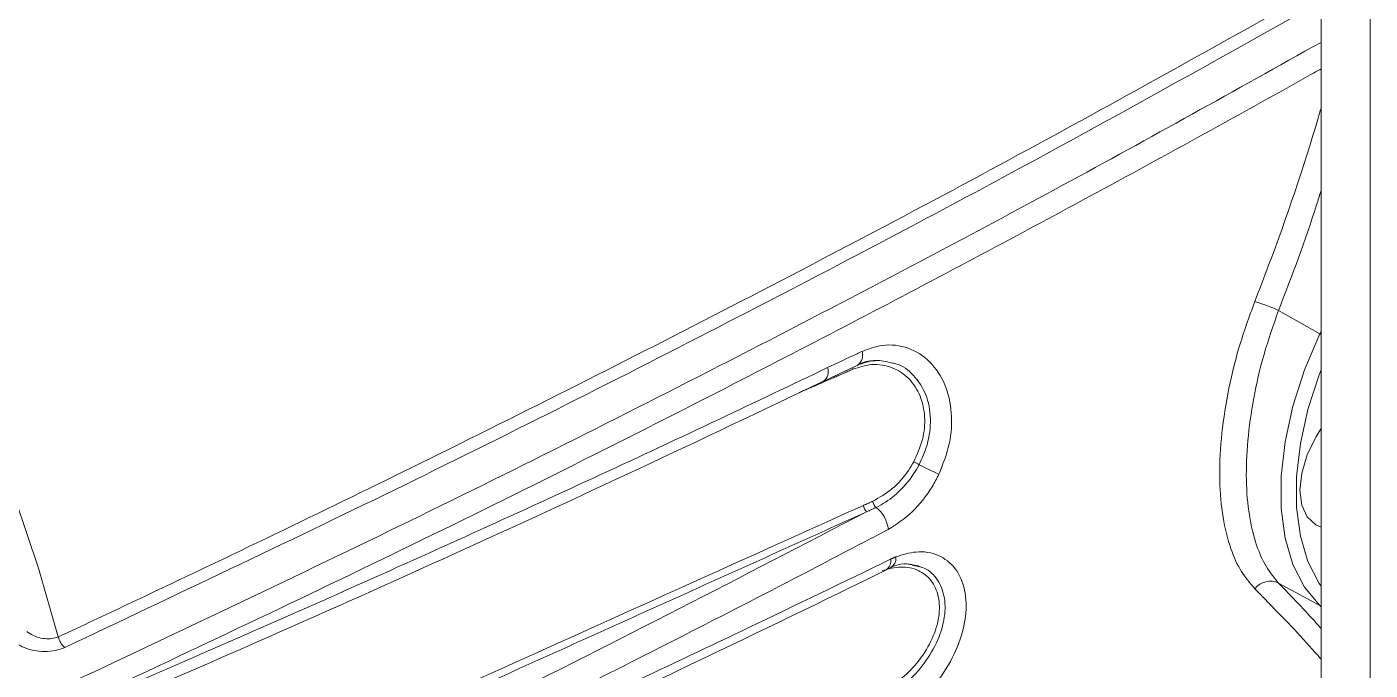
# Model space of a CAD drawing. Extents: x 2 to 136, y 1 to 99.
# Drawn here: x 11.718 to 15.353, y 9.552 to 11.293 of the extents above; entities that cross this region are included whole.
import ezdxf

# ---------------------------------------------------------------- set-up
doc = ezdxf.new("R2010")
doc.units = 0
doc.header["$MEASUREMENT"] = 0
doc.linetypes.add('SLD-Solid', pattern=[0])
doc.layers.add('OBJECT', color=7, linetype='CONTINUOUS')

msp = doc.modelspace()

# ---------------------------------------------------------------- linework, layer by layer
at = {"layer": 'OBJECT', "linetype": 'SLD-Solid', "lineweight": 15}
for p, q in [((15.2201, 16.7515), (15.2201, 9.425)), ((15.353, 16.6747), (15.353, 9.3482)), ((15.1053, 10.5258), (15.2166, 10.4619)), ((15.2166, 10.4619), (15.2201, 10.4693)), ((15.2201, 10.46), (15.2166, 10.4619)), ((14.0437, 9.8244), (14.0546, 9.829)), ((15.1053, 9.7877), (15.2166, 9.7266)), ((15.2201, 9.7251), (15.2166, 9.7266)), ((15.2201, 9.7232), (15.2166, 9.7266))]:
    msp.add_line(p, q, dxfattribs=at)
at = {"layer": 'OBJECT', "linetype": 'SLD-Solid', "lineweight": 15, "flags": 128}
for points in [[(9.9433, 12.3336), (10.0874, 12.2336), (10.2303, 12.123), (10.3712, 12.0025), (10.5094, 11.8724), (10.6443, 11.7335), (10.7753, 11.5864), (10.9018, 11.4318), (11.0232, 11.2703), (11.139, 11.1028), (11.2485, 10.93), (11.3513, 10.7528), (11.4469, 10.5718), (11.5349, 10.3881), (11.6148, 10.2023), (11.6863, 10.0155), (11.749, 9.8285), (11.8027, 9.642)], [(15.2166, 9.7266), (15.1756, 9.7765), (15.1441, 9.8379), (15.1227, 9.9096), (15.1119, 9.99), (15.1119, 10.0775), (15.1227, 10.1704), (15.1441, 10.2668), (15.1756, 10.3646), (15.2166, 10.4619)], [(13.8742, 10.334), (13.9296, 10.3605), (13.9669, 10.3774)], [(15.2201, 10.3649), (15.2151, 10.3516), (15.1848, 10.2577), (15.1642, 10.1652), (15.1539, 10.076), (15.1539, 9.9919), (15.1642, 9.9147), (15.1848, 9.8459), (15.2151, 9.7869), (15.2201, 9.7795)], [(15.2216, 10.2077), (15.2057, 10.1826), (15.1826, 10.1345), (15.1681, 10.0856), (15.1631, 10.0393), (15.1681, 9.9987), (15.1826, 9.9666), (15.2057, 9.9452), (15.2201, 9.9389)], [(14.1379, 9.8308), (14.1297, 9.8348), (14.1024, 9.8385)]]:
    msp.add_lwpolyline(points, dxfattribs=at)
at = {"layer": 'OBJECT', "linetype": 'SLD-Solid', "lineweight": 15}
for centre, radius, start, end in [((14.8378, 9.9173), 0.6647, 66.2701, 72.2065), ((13.9462, 10.4044), 0.0334, 307.795, 18.2449), ((13.8544, 10.3597), 0.0322, 307.1606, 20.0916), ((13.97, 10.3694), 0.0174, 174.5897, 190.2045), ((14.0078, 10.3109), 0.0784, 86.1261, 121.4783), ((-7.5437, 54.7894), 49.345, 293.16178, 295.72367), ((13.8461, 9.5917), 0.5904, 61.003, 62.5876), ((20.8095, 23.7835), 15.2185, 243.9754, 244.19972), ((14.0086, 10.0009), 0.0273, 186.2972, 228.2305), ((14.0346, 10.0125), 0.0275, 186.2695, 227.0522), ((13.9607, 9.9226), 0.089, 6.7591, 51.6737), ((14.0285, 9.847), 0.0273, 305.1701, 11.165), ((14.0402, 9.855), 0.0295, 298.7873, 7.0017), ((-6.5603, 51.7308), 46.6984, 293.35975, 296.18246), ((14.0962, 9.7541), 0.0855, 78.1652, 119.2425), ((15.0826, 9.7404), 0.0525, 64.3881, 142.4548), ((11.8544, 9.6536), 0.0529, 192.5822, 229.5121)]:
    msp.add_arc(centre, radius, start, end, dxfattribs=at)
for points, knots in [([(11.8027, 9.642), (11.8184, 9.6494), (11.897, 9.6861), (12.2262, 9.8409), (12.8229, 10.1289), (13.6288, 10.536), (14.4423, 10.965), (14.9655, 11.2578), (15.2201, 11.4003)], [0, 0, 0, 0, 0.013262, 0.066312, 0.27852, 0.523235, 0.767983, 1, 1, 1, 1]), ([(15.2201, 11.3614), (14.9628, 11.2175), (14.4277, 10.9182), (13.5909, 10.4784), (12.7172, 10.0377), (12.1191, 9.7548), (11.82, 9.6133)], [0, 0, 0, 0, 0.2357, 0.490072, 0.745036, 1, 1, 1, 1]), ([(11.8425, 9.5209), (12.1472, 9.6648), (12.7567, 9.9525), (13.6483, 10.4015), (14.4716, 10.8332), (14.988, 11.1216), (15.2201, 11.2513)], [0, 0, 0, 0, 0.261729, 0.523459, 0.78581, 1, 1, 1, 1]), ([(15.2201, 11.1794), (15.2104, 11.1739), (15.099, 11.1114), (14.7823, 10.9357), (14.2648, 10.6558), (13.5587, 10.2876), (12.7649, 9.8893), (12.1704, 9.6089), (11.8731, 9.4688)], [0, 0, 0, 0, 0.009053, 0.104095, 0.294214, 0.484334, 0.742167, 1, 1, 1, 1]), ([(15.0409, 10.5502), (15.0535, 10.5828), (15.1165, 10.7459), (15.1757, 10.9206), (15.2175, 11.0639), (15.2201, 11.0727)], [0, 0, 0, 0, 0.189964, 0.950406, 1, 1, 1, 1]), ([(15.2201, 10.85), (15.2162, 10.8371), (15.1828, 10.7273), (15.1416, 10.6202), (15.1053, 10.5258)], [0, 0, 0, 0, 0.117738, 1, 1, 1, 1]), ([(15.0409, 9.7724), (15.0281, 9.7874), (15.0025, 9.8175), (14.9732, 9.8821), (14.9527, 9.964), (14.9439, 10.0647), (14.9483, 10.1775), (14.9658, 10.2987), (14.9955, 10.4247), (15.0258, 10.5084), (15.0409, 10.5502)], [0, 0, 0, 0, 0.109472, 0.218936, 0.348166, 0.477385, 0.607898, 0.738419, 0.869202, 1, 1, 1, 1]), ([(15.1053, 10.5258), (15.0913, 10.4861), (15.0634, 10.4066), (15.0361, 10.2871), (15.0201, 10.1722), (15.0161, 10.0652), (15.0242, 9.9697), (15.043, 9.892), (15.0698, 9.8306), (15.0935, 9.802), (15.1053, 9.7877)], [0, 0, 0, 0, 0.130656, 0.261302, 0.391979, 0.52265, 0.651999, 0.781355, 0.890675, 1, 1, 1, 1]), ([(13.978, 10.4148), (13.9962, 10.4214), (14.0386, 10.4367), (14.1046, 10.428), (14.1643, 10.3901), (14.2054, 10.3279), (14.2232, 10.2504), (14.2186, 10.1647), (14.1968, 10.1096), (14.1859, 10.0821)], [0, 0, 0, 0, 0.113847, 0.266221, 0.419042, 0.568814, 0.71471, 0.857561, 1, 1, 1, 1]), ([(13.8847, 10.3708), (13.9112, 10.3834), (13.9423, 10.3982), (13.9735, 10.4127), (13.978, 10.4148)], [0, 0, 0, 0, 0.853893, 1, 1, 1, 1]), ([(11.8752, 9.4597), (11.9029, 9.4716), (12.0415, 9.531), (12.4, 9.6868), (12.9458, 9.9307), (13.4759, 10.1758), (13.7866, 10.324), (13.8847, 10.3708)], [0, 0, 0, 0, 0.040495, 0.202477, 0.526502, 0.850527, 1, 1, 1, 1]), ([(14.1179, 10.1158), (14.1268, 10.1357), (14.1448, 10.1755), (14.15, 10.2385), (14.1377, 10.2963), (14.107, 10.3438), (14.061, 10.3741), (14.0066, 10.3836), (13.9699, 10.3718), (13.9528, 10.3663)], [0, 0, 0, 0, 0.138029, 0.276202, 0.417078, 0.56297, 0.714021, 0.86692, 1, 1, 1, 1]), ([(13.9735, 10.3803), (13.9875, 10.3849), (14.0164, 10.3945), (14.0431, 10.3872), (14.0569, 10.3834)], [0, 0, 0, 0, 0.48432, 1, 1, 1, 1]), ([(14.0569, 10.3834), (14.0611, 10.3829), (14.0846, 10.3798), (14.1196, 10.3515), (14.1537, 10.3005), (14.1663, 10.2337), (14.1585, 10.1663), (14.1403, 10.1259), (14.1323, 10.1081)], [0, 0, 0, 0, 0.043972, 0.242662, 0.446625, 0.649162, 0.845233, 1, 1, 1, 1]), ([(14.0073, 10.0095), (14.0252, 10.0196), (14.0609, 10.0396), (14.0974, 10.0809), (14.1133, 10.1081), (14.1179, 10.1158)], [0, 0, 0, 0, 0.417952, 0.834105, 1, 1, 1, 1]), ([(14.1323, 10.1081), (14.1275, 10.0997), (14.1109, 10.0703), (14.0744, 10.0288), (14.0373, 10.0028), (14.0183, 9.9936), (14.0159, 9.9924)], [0, 0, 0, 0, 0.1657, 0.581558, 0.946738, 1, 1, 1, 1]), ([(14.1859, 10.0821), (14.18, 10.0708), (14.1604, 10.0332), (14.1151, 9.9759), (14.071, 9.9473), (14.049, 9.9331)], [0, 0, 0, 0, 0.177217, 0.589279, 1, 1, 1, 1]), ([(11.9109, 9.0633), (11.9189, 9.0669), (11.9588, 9.085), (12.1263, 9.1606), (12.8085, 9.4685), (13.4588, 9.762), (13.9815, 9.9979)], [0, 0, 0, 0, 0.011559, 0.057797, 0.242748, 1, 1, 1, 1]), ([(11.9338, 8.9572), (12.2822, 9.1236), (12.9791, 9.4565), (13.6532, 9.8058), (13.9904, 9.9806)], [0, 0, 0, 0, 0.499822, 1, 1, 1, 1]), ([(14.049, 9.9331), (14.0228, 9.9193), (13.8913, 9.8502), (13.5479, 9.6719), (13.0138, 9.4015), (12.4501, 9.1252), (12.0984, 8.9584), (11.9661, 8.8957)], [0, 0, 0, 0, 0.038714, 0.19357, 0.503334, 0.813098, 1, 1, 1, 1]), ([(11.9667, 8.889), (11.9942, 8.901), (12.1318, 8.9612), (12.4881, 9.1187), (13.0308, 9.3649), (13.5887, 9.6263), (13.9276, 9.7905), (14.0553, 9.8523)], [0, 0, 0, 0, 0.038703, 0.193516, 0.503195, 0.812873, 1, 1, 1, 1]), ([(14.0694, 9.8586), (14.0879, 9.8643), (14.129, 9.877), (14.1866, 9.8666), (14.2332, 9.8304), (14.2594, 9.7717), (14.2617, 9.6975), (14.2397, 9.6156), (14.1961, 9.536), (14.137, 9.4651), (14.0919, 9.4338), (14.0694, 9.4181)], [0, 0, 0, 0, 0.092377, 0.205904, 0.319098, 0.43222, 0.545967, 0.660462, 0.7748, 0.887588, 1, 1, 1, 1]), ([(14.0327, 9.4954), (14.0509, 9.5062), (14.0873, 9.5278), (14.1351, 9.5788), (14.1704, 9.637), (14.1885, 9.6974), (14.1873, 9.7525), (14.1674, 9.7967), (14.1314, 9.8249), (14.0844, 9.8352), (14.0495, 9.8259), (14.0327, 9.8214)], [0, 0, 0, 0, 0.112979, 0.226062, 0.339335, 0.451495, 0.562085, 0.672053, 0.782914, 0.895436, 1, 1, 1, 1]), ([(14.1133, 9.8358), (14.1246, 9.834), (14.153, 9.8296), (14.1849, 9.7982), (14.2042, 9.749), (14.2026, 9.6883), (14.1813, 9.6239), (14.1429, 9.5625), (14.0936, 9.5107), (14.0573, 9.4885), (14.0402, 9.4781)], [0, 0, 0, 0, 0.087543, 0.22138, 0.354327, 0.485696, 0.616351, 0.747832, 0.88087, 1, 1, 1, 1]), ([(15.1053, 9.7877), (15.1415, 9.7502), (15.1826, 9.7076), (15.2161, 9.6694), (15.2201, 9.6648)], [0, 0, 0, 0, 0.879086, 1, 1, 1, 1]), ([(15.2201, 9.5821), (15.2147, 9.5882), (15.1698, 9.6391), (15.1096, 9.7028), (15.05, 9.7632), (15.0409, 9.7724)], [0, 0, 0, 0, 0.104153, 0.864071, 1, 1, 1, 1]), ([(11.7176, 9.6566), (11.7203, 9.6546), (11.7285, 9.6486), (11.7447, 9.6412), (11.7655, 9.6366), (11.7859, 9.6364), (11.7971, 9.6402), (11.8027, 9.642)], [0, 0, 0, 0, 0.118805, 0.36056, 0.582979, 0.793287, 1, 1, 1, 1]), ([(11.82, 9.6133), (11.8118, 9.6102), (11.7953, 9.604), (11.7655, 9.6016), (11.7353, 9.6046), (11.7118, 9.6117), (11.7001, 9.6181), (11.6963, 9.6202)], [0, 0, 0, 0, 0.21438, 0.428502, 0.649664, 0.885239, 1, 1, 1, 1])]:
    msp.add_open_spline(points, degree=3, knots=knots, dxfattribs=at)
for points in [[(13.9528, 10.3663), (13.8547, 10.3236)], [(13.8547, 10.3236), (13.8082, 10.3035)], [(13.9815, 9.9979), (14.0073, 10.0095)], [(13.9904, 9.9806), (11.9199, 9.046)], [(14.0159, 9.9924), (13.9904, 9.9806)], [(14.0553, 9.8523), (14.0694, 9.8586)]]:
    msp.add_open_spline(points, degree=1, dxfattribs=at)

doc.saveas('drawing.dxf')
